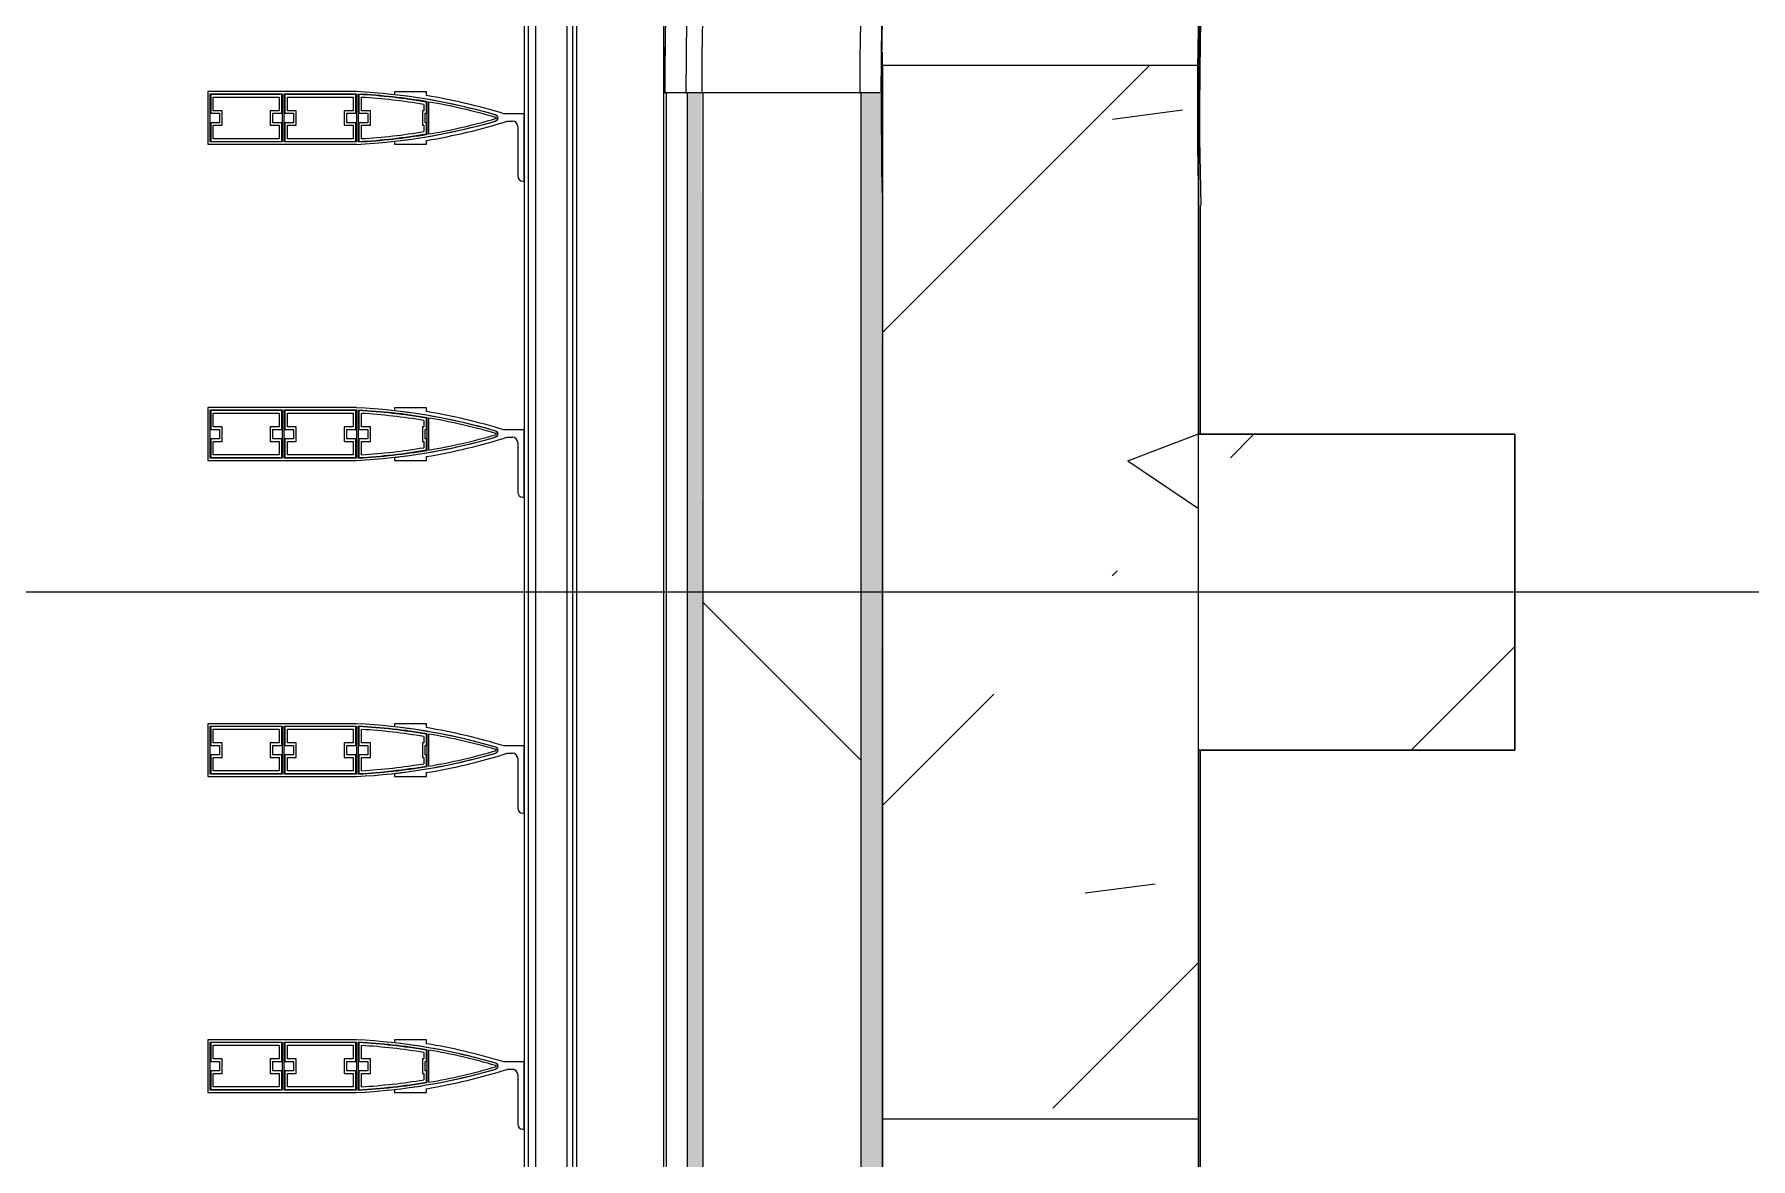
# Model space of a CAD drawing. Header units: millimetres. Extents: x 48966 to 155647, y -43515 to 26217.
# Drawn here: x 56227 to 57855, y 18979 to 20047 of the extents above; entities that cross this region are included whole.
import ezdxf

# ---------------------------------------------------------------- set-up
doc = ezdxf.new("R2010")
doc.units = ezdxf.units.MM
doc.linetypes.add('Осевые', pattern=[6350, 1270, -952.5, 3175, -952.5])
for name, color, linetype, lineweight in [('Обобщенные модели', 7, 'Continuous', 9), ('Обобщенные модели-1', 7, 'Continuous', 18), ('Общие ребра', 7, 'Continuous', 9), ('Оси-2', 7, 'Осевые', 9), ('Перекрытия', 7, 'Continuous', 9), ('Стены', 7, 'Continuous', 9), ('Стены-1', 7, 'Continuous', 18), ('Штриховка разреза-1', 7, 'Continuous', 9)]:
    doc.layers.add(name, color=color, linetype=linetype, lineweight=lineweight)
pattern_1 = [(50, (0, 0), (1457.472, -127.512), [152.4, -1676.4]), (355, (0, 0), (-281.942, 1528.454), [121.92, -1341.12]), (100.451, (121.5, -10.6), (1175.54, 1400.933), [129.52, -1424.72]), (46.184, (0, 406.4), (2168.63, -336.34), [228.6, -2514.6]), (96.636, (180.7, 378.4), (1899.22, 1979.42), [194.28, -2137.08]), (351.184, (0, 406.4), (1899.24, 1979.4), [182.88, -2011.68]), (21, (203.2, 304.8), (1212.915, -818.121), [152.4, -1676.4]), (326, (203.2, 304.8), (494.417, 1473.504), [121.92, -1341.12]), (71.451, (304.3, 236.6), (1707.337, 655.37), [129.52, -1424.72]), (37.5, (0, 0), (24.7094, 676.4402), [67.056, -1257.808, 67.056, -1294.384, -1346.2]), (37.5, (0, 0), (24.7094, 676.4402), [-2686.304, 67.056, -1279.144]), (7.5, (0, 0), (534.558, 801.444), [67.056, -709.168, 67.056, -1227.328, -513.08]), (7.5, (0, 0), (534.558, 801.444), [-2070.608, 67.056, -446.024]), (327.5, (-453.14, 0), (1084.7275, -45.831), [67.056, -440.944, 67.056, -1517.904, -2103.12]), (327.5, (-453.14, 0), (1084.7275, -45.831), [-2092.96, 67.056, -2036.064]), (317.5, (-656.3, 0), (1185.035, 203.414), [67.056, -593.344, 67.056, -985.52, -1493.52]), (317.5, (-656.3, 0), (1185.035, 203.414), [-1712.976, 67.056, -1426.464])]
pattern_2 = [(0, (0, 0), (812.8, 203.2), [67.056, -542.544, 67.056, -542.544, -3251.2]), (0, (0, 0), (812.8, 203.2), [-1219.2, 67.056, -1152.144, 67.056, -542.544, -1422.4]), (0, (0, 0), (812.8, 203.2), [-3048, 67.056, -339.344, 67.056, -948.944]), (120, (304.8, 101.6), (-582.37636, 602.30545), [67.056, -542.544, 67.056, -542.544, -3251.2]), (120, (304.8, 101.6), (-582.37636, 602.30545), [-1219.2, 67.056, -1152.144, 67.056, -542.544, -1422.4]), (120, (304.8, 101.6), (-582.37636, 602.30545), [-3048, 67.056, -339.344, 67.056, -948.944]), (240, (406.4, 508), (-230.42364, -805.50545), [67.056, -542.544, 67.056, -542.544, -3251.2]), (240, (406.4, 508), (-230.42364, -805.50545), [-1219.2, 67.056, -1152.144, 67.056, -542.544, -1422.4]), (240, (406.4, 508), (-230.42364, -805.50545), [-3048, 67.056, -339.344, 67.056, -948.944])]
pattern_3 = [(45, (0, 0), (-707.107, 707.107), []), (135, (0, 0), (-707.107, -707.107), [])]

# ---------------------------------------------------------------- blocks, each defined once
blk = doc.blocks.new('Обобщенные модели 2 - Обобщенные модели 2-1035725-План 5-го этажа на отм_ _12_600')
at = {"layer": 'Обобщенные модели'}
h = blk.add_hatch(dxfattribs=at)
h.set_pattern_fill('FP_1', color=256, style=0, pattern_type=2)
h.set_pattern_definition([(45, (0, 0), (168.3798, 617.3926), [793.75, -158.75, 6.706, -152.044])])
h.paths.add_polyline_path([(57031.6, 19017.1), (57331.6, 19017.1), (57331.6, 19367.1), (57631.6, 19367.1), (57631.6, 19667.1), (57331.6, 19667.1), (57331.6, 20017.1), (57031.6, 20017.1), (57031.6, 19331.2)], flags=0)
at = {"layer": 'Обобщенные модели-1'}
for p, q in [((57031.6, 20017.1), (57031.6, 19017.1)), ((57331.6, 20017.1), (57031.6, 20017.1)), ((57331.6, 19667.1), (57331.6, 20017.1)), ((57631.6, 19667.1), (57331.6, 19667.1)), ((57631.6, 19367.1), (57631.6, 19667.1)), ((57331.6, 19017.1), (57331.6, 19367.1)), ((57331.6, 19367.1), (57631.6, 19367.1)), ((57031.6, 19017.1), (57331.6, 19017.1))]:
    blk.add_line(p, q, dxfattribs=at)
blk = doc.blocks.new('Обвязочная балка 1 - Обвязочная балка 1-1451838-План 5-го этажа на отм_ _12_600')
at = {"layer": 'Обобщенные модели'}
for p, q in [((56702.6, 20067.1), (56702.5, -21690.9)), ((56732.4, -21690.9), (56732.5, 20067.1))]:
    blk.add_line(p, q, dxfattribs=at)
at = {"layer": 'Обобщенные модели-1'}
for p, q in [((56691.7, 20067.1), (56691.6, -21690.9)), ((56695.6, -21690.9), (56695.7, 20067.1)), ((56737.7, 20067.1), (56737.6, -21690.9)), ((56741.6, -21690.9), (56741.7, 20067.1))]:
    blk.add_line(p, q, dxfattribs=at)
blk = doc.blocks.new('Профиль ламели204 - Профиль ламели-1509405-План 5-го этажа на отм_ _12_600')
at = {"layer": 'Обобщенные модели-1'}
for p, q in [((64006.9, 24507.1), (64006.9, 24366.2)), ((64056.9, 24507.1), (64006.9, 24507.1)), ((64009.1, 24436.5), (64009.1, 24504.9)), ((64009.1, 24504.9), (64054.7, 24504.9)), ((64027.4, 24504.4), (64009.6, 24504.4)), ((64009.6, 24504.4), (64009.6, 24437)), ((64012.1, 24439.5), (64012.1, 24501.9)), ((64012.1, 24501.9), (64024.9, 24501.9)), ((64024.9, 24501.9), (64024.9, 24493.5)), ((64024.9, 24493.5), (64038.8, 24493.5)), ((64027.4, 24496), (64027.4, 24504.4)), ((64036.3, 24496), (64027.4, 24496)), ((64054.2, 24504.4), (64036.3, 24504.4)), ((64036.3, 24504.4), (64036.3, 24496)), ((64038.8, 24493.5), (64038.8, 24501.9)), ((64038.8, 24501.9), (64051.7, 24501.9)), ((64051.7, 24501.9), (64051.7, 24439.5)), ((64054.2, 24437), (64054.2, 24504.4)), ((64054.7, 24504.9), (64054.7, 24436.5)), ((64056.9, 24366.2), (64056.9, 24507.1)), ((64038.8, 24447.9), (64024.9, 24447.9)), ((64024.9, 24447.9), (64024.9, 24439.5)), ((64027.4, 24437), (64027.4, 24445.4)), ((64027.4, 24445.4), (64036.3, 24445.4)), ((64036.3, 24445.4), (64036.3, 24437)), ((64038.8, 24439.5), (64038.8, 24447.9)), ((64054.7, 24436.5), (64009.1, 24436.5)), ((64009.1, 24434.6), (64054.7, 24434.6)), ((64009.1, 24366.2), (64009.1, 24434.6)), ((64009.6, 24437), (64027.4, 24437)), ((64027.4, 24434.1), (64009.6, 24434.1)), ((64009.6, 24434.1), (64009.6, 24366.7)), ((64024.9, 24439.5), (64012.1, 24439.5)), ((64012.1, 24369.2), (64012.1, 24431.6)), ((64012.1, 24431.6), (64024.9, 24431.6)), ((64024.9, 24431.6), (64024.9, 24423.2)), ((64027.4, 24425.7), (64027.4, 24434.1)), ((64036.3, 24437), (64054.2, 24437)), ((64054.2, 24434.1), (64036.3, 24434.1)), ((64036.3, 24434.1), (64036.3, 24425.7)), ((64051.7, 24439.5), (64038.8, 24439.5)), ((64038.8, 24423.2), (64038.8, 24431.6)), ((64038.8, 24431.6), (64051.7, 24431.6)), ((64051.7, 24431.6), (64051.7, 24369.2)), ((64054.2, 24366.7), (64054.2, 24434.1)), ((64054.7, 24434.6), (64054.7, 24366.2)), ((64024.9, 24423.2), (64038.8, 24423.2)), ((64036.3, 24425.7), (64027.4, 24425.7)), ((64054.7, 24366.2), (64009.1, 24366.2)), ((64009.1, 24364.3), (64054.6, 24364.3)), ((64009.6, 24366.7), (64027.4, 24366.7)), ((64027.4, 24363.8), (64009.6, 24363.8)), ((64024.9, 24369.2), (64012.1, 24369.2)), ((64038.8, 24377.6), (64024.9, 24377.6)), ((64024.9, 24377.6), (64024.9, 24369.2)), ((64027.4, 24366.7), (64027.4, 24375.1)), ((64027.4, 24375.1), (64036.3, 24375.1)), ((64027.4, 24355.4), (64027.4, 24363.8)), ((64036.3, 24375.1), (64036.3, 24366.7)), ((64036.3, 24366.7), (64054.2, 24366.7)), ((64054.2, 24363.8), (64036.3, 24363.8)), ((64036.3, 24363.8), (64036.3, 24355.4)), ((64038.8, 24369.2), (64038.8, 24377.6)), ((64051.7, 24369.2), (64038.8, 24369.2)), ((64012.2, 24361.3), (64024.9, 24361.3)), ((64024.9, 24361.3), (64024.9, 24352.9)), ((64024.9, 24352.9), (64038.8, 24352.9)), ((64036.3, 24355.4), (64027.4, 24355.4)), ((64038.8, 24352.9), (64038.8, 24361.3)), ((64038.8, 24361.3), (64051.5, 24361.3)), ((64009.8, 24330.1), (64006.9, 24330.1)), ((64006.9, 24330.1), (64006.9, 24299.7)), ((64056.8, 24330.1), (64053.9, 24330.1)), ((64056.8, 24299.7), (64056.8, 24330.1)), ((64006.9, 24299.7), (64010.5, 24299.7)), ((64047.4, 24299.2), (64016.3, 24299.2)), ((64016.6, 24297.3), (64047.1, 24297.3)), ((64016.8, 24299.7), (64027.4, 24299.7)), ((64024.9, 24302.2), (64018.9, 24302.2)), ((64038.8, 24303.5), (64024.9, 24303.5)), ((64024.9, 24303.5), (64024.9, 24302.2)), ((64027.4, 24299.7), (64027.4, 24301)), ((64027.4, 24301), (64036.3, 24301)), ((64036.3, 24301), (64036.3, 24299.7)), ((64036.3, 24299.7), (64046.9, 24299.7)), ((64038.8, 24302.2), (64038.8, 24303.5)), ((64044.8, 24302.2), (64038.8, 24302.2)), ((64053.2, 24299.7), (64056.8, 24299.7)), ((64028.9, 24223), (64028.9, 24218.1)), ((64035.9, 24207.1), (64035.9, 24226.3)), ((63971.9, 24208.1), (63971.9, 24207.1)), ((63971.9, 24207.1), (64035.9, 24207.1)), ((64023.9, 24213.1), (63976.9, 24213.1))]:
    blk.add_line(p, q, dxfattribs=at)
for centre, radius, start, end in [((64580.6, 24394.6), 574.5, 182.8338, 196.2258), ((64580.7, 24394.3), 572.3, 183.0109, 189.5715), ((64580.4, 24395.9), 571.8, 183.2193, 189.6867), ((63483.1, 24394.6), 574.5, 343.7742, 357.1662), ((63483.3, 24395.9), 571.8, 350.3133, 356.7807), ((63483, 24394.3), 572.3, 350.4285, 356.9891), ((64580.5, 24395.6), 569.3, 183.4571, 189.4457), ((63483.2, 24395.6), 569.3, 350.5543, 356.5429), ((64580.6, 24394.6), 574.5, 186.4465, 196.2576), ((63483.1, 24394.6), 574.5, 343.7424, 353.5535), ((64577.1, 24394.6), 574.5, 189.5084, 197.3712), ((64549, 24386.8), 539.8, 189.5428, 196.4344), ((63514.7, 24386.8), 539.8, 343.5656, 350.4572), ((63486.6, 24394.6), 574.5, 342.9661, 350.4916), ((64031.9, 24235.1), 3, 200, 340), ((64031.9, 24234.5), 2.84, 196.2576, 343.7424), ((64031.9, 24234.2), 0.645, 196.4344, 343.5656), ((64023.9, 24218.1), 5, 270, 0), ((63976.9, 24208.1), 5, 90, 180)]:
    blk.add_arc(centre, radius, start, end, dxfattribs=at)
blk = doc.blocks.new('Профиль ламели205 - Профиль ламели-1509669-План 5-го этажа на отм_ _12_600')
at = {"layer": 'Обобщенные модели-1'}
for p, q in [((64006.9, 24507.1), (64006.9, 24366.2)), ((64056.9, 24507.1), (64006.9, 24507.1)), ((64009.1, 24436.5), (64009.1, 24504.9)), ((64009.1, 24504.9), (64054.7, 24504.9)), ((64027.4, 24504.4), (64009.6, 24504.4)), ((64009.6, 24504.4), (64009.6, 24437)), ((64012.1, 24439.5), (64012.1, 24501.9)), ((64012.1, 24501.9), (64024.9, 24501.9)), ((64024.9, 24501.9), (64024.9, 24493.5)), ((64024.9, 24493.5), (64038.8, 24493.5)), ((64027.4, 24496), (64027.4, 24504.4)), ((64036.3, 24496), (64027.4, 24496)), ((64054.2, 24504.4), (64036.3, 24504.4)), ((64036.3, 24504.4), (64036.3, 24496)), ((64038.8, 24493.5), (64038.8, 24501.9)), ((64038.8, 24501.9), (64051.7, 24501.9)), ((64051.7, 24501.9), (64051.7, 24439.5)), ((64054.2, 24437), (64054.2, 24504.4)), ((64054.7, 24504.9), (64054.7, 24436.5)), ((64056.9, 24366.2), (64056.9, 24507.1)), ((64038.8, 24447.9), (64024.9, 24447.9)), ((64024.9, 24447.9), (64024.9, 24439.5)), ((64027.4, 24437), (64027.4, 24445.4)), ((64027.4, 24445.4), (64036.3, 24445.4)), ((64036.3, 24445.4), (64036.3, 24437)), ((64038.8, 24439.5), (64038.8, 24447.9)), ((64054.7, 24436.5), (64009.1, 24436.5)), ((64009.1, 24434.6), (64054.7, 24434.6)), ((64009.1, 24366.2), (64009.1, 24434.6)), ((64009.6, 24437), (64027.4, 24437)), ((64027.4, 24434.1), (64009.6, 24434.1)), ((64009.6, 24434.1), (64009.6, 24366.7)), ((64024.9, 24439.5), (64012.1, 24439.5)), ((64012.1, 24369.2), (64012.1, 24431.6)), ((64012.1, 24431.6), (64024.9, 24431.6)), ((64024.9, 24431.6), (64024.9, 24423.2)), ((64027.4, 24425.7), (64027.4, 24434.1)), ((64036.3, 24437), (64054.2, 24437)), ((64054.2, 24434.1), (64036.3, 24434.1)), ((64036.3, 24434.1), (64036.3, 24425.7)), ((64051.7, 24439.5), (64038.8, 24439.5)), ((64038.8, 24423.2), (64038.8, 24431.6)), ((64038.8, 24431.6), (64051.7, 24431.6)), ((64051.7, 24431.6), (64051.7, 24369.2)), ((64054.2, 24366.7), (64054.2, 24434.1)), ((64054.7, 24434.6), (64054.7, 24366.2)), ((64024.9, 24423.2), (64038.8, 24423.2)), ((64036.3, 24425.7), (64027.4, 24425.7)), ((64054.7, 24366.2), (64009.1, 24366.2)), ((64009.1, 24364.3), (64054.6, 24364.3)), ((64009.6, 24366.7), (64027.4, 24366.7)), ((64027.4, 24363.8), (64009.6, 24363.8)), ((64024.9, 24369.2), (64012.1, 24369.2)), ((64038.8, 24377.6), (64024.9, 24377.6)), ((64024.9, 24377.6), (64024.9, 24369.2)), ((64027.4, 24366.7), (64027.4, 24375.1)), ((64027.4, 24375.1), (64036.3, 24375.1)), ((64027.4, 24355.4), (64027.4, 24363.8)), ((64036.3, 24375.1), (64036.3, 24366.7)), ((64036.3, 24366.7), (64054.2, 24366.7)), ((64054.2, 24363.8), (64036.3, 24363.8)), ((64036.3, 24363.8), (64036.3, 24355.4)), ((64038.8, 24369.2), (64038.8, 24377.6)), ((64051.7, 24369.2), (64038.8, 24369.2)), ((64012.2, 24361.3), (64024.9, 24361.3)), ((64024.9, 24361.3), (64024.9, 24352.9)), ((64024.9, 24352.9), (64038.8, 24352.9)), ((64036.3, 24355.4), (64027.4, 24355.4)), ((64038.8, 24352.9), (64038.8, 24361.3)), ((64038.8, 24361.3), (64051.5, 24361.3)), ((64009.8, 24330.1), (64006.9, 24330.1)), ((64006.9, 24330.1), (64006.9, 24299.7)), ((64056.8, 24330.1), (64053.9, 24330.1)), ((64056.8, 24299.7), (64056.8, 24330.1)), ((64006.9, 24299.7), (64010.5, 24299.7)), ((64047.4, 24299.2), (64016.3, 24299.2)), ((64016.6, 24297.3), (64047.1, 24297.3)), ((64016.8, 24299.7), (64027.4, 24299.7)), ((64024.9, 24302.2), (64018.9, 24302.2)), ((64038.8, 24303.5), (64024.9, 24303.5)), ((64024.9, 24303.5), (64024.9, 24302.2)), ((64027.4, 24299.7), (64027.4, 24301)), ((64027.4, 24301), (64036.3, 24301)), ((64036.3, 24301), (64036.3, 24299.7)), ((64036.3, 24299.7), (64046.9, 24299.7)), ((64038.8, 24302.2), (64038.8, 24303.5)), ((64044.8, 24302.2), (64038.8, 24302.2)), ((64053.2, 24299.7), (64056.8, 24299.7)), ((64028.9, 24223), (64028.9, 24218.1)), ((64035.9, 24207.1), (64035.9, 24226.3)), ((63971.9, 24208.1), (63971.9, 24207.1)), ((63971.9, 24207.1), (64035.9, 24207.1)), ((64023.9, 24213.1), (63976.9, 24213.1))]:
    blk.add_line(p, q, dxfattribs=at)
for centre, radius, start, end in [((64580.6, 24394.6), 574.5, 182.8338, 196.2258), ((64580.7, 24394.3), 572.3, 183.0109, 189.5715), ((64580.4, 24395.9), 571.8, 183.2193, 189.6867), ((63483.1, 24394.6), 574.5, 343.7742, 357.1662), ((63483.3, 24395.9), 571.8, 350.3133, 356.7807), ((63483, 24394.3), 572.3, 350.4285, 356.9891), ((64580.5, 24395.6), 569.3, 183.4571, 189.4457), ((63483.2, 24395.6), 569.3, 350.5543, 356.5429), ((64580.6, 24394.6), 574.5, 186.4465, 196.2576), ((63483.1, 24394.6), 574.5, 343.7424, 353.5535), ((64577.1, 24394.6), 574.5, 189.5084, 197.3712), ((64549, 24386.8), 539.8, 189.5428, 196.4344), ((63514.7, 24386.8), 539.8, 343.5656, 350.4572), ((63486.6, 24394.6), 574.5, 342.9661, 350.4916), ((64031.9, 24235.1), 3, 200, 340), ((64031.9, 24234.5), 2.84, 196.2576, 343.7424), ((64031.9, 24234.2), 0.645, 196.4344, 343.5656), ((64023.9, 24218.1), 5, 270, 0), ((63976.9, 24208.1), 5, 90, 180)]:
    blk.add_arc(centre, radius, start, end, dxfattribs=at)
blk = doc.blocks.new('Профиль ламели206 - Профиль ламели-1509933-План 5-го этажа на отм_ _12_600')
at = {"layer": 'Обобщенные модели-1'}
for p, q in [((64006.9, 24507.1), (64006.9, 24366.2)), ((64056.9, 24507.1), (64006.9, 24507.1)), ((64009.1, 24436.5), (64009.1, 24504.9)), ((64009.1, 24504.9), (64054.7, 24504.9)), ((64027.4, 24504.4), (64009.6, 24504.4)), ((64009.6, 24504.4), (64009.6, 24437)), ((64012.1, 24439.5), (64012.1, 24501.9)), ((64012.1, 24501.9), (64024.9, 24501.9)), ((64024.9, 24501.9), (64024.9, 24493.5)), ((64024.9, 24493.5), (64038.8, 24493.5)), ((64027.4, 24496), (64027.4, 24504.4)), ((64036.3, 24496), (64027.4, 24496)), ((64054.2, 24504.4), (64036.3, 24504.4)), ((64036.3, 24504.4), (64036.3, 24496)), ((64038.8, 24493.5), (64038.8, 24501.9)), ((64038.8, 24501.9), (64051.7, 24501.9)), ((64051.7, 24501.9), (64051.7, 24439.5)), ((64054.2, 24437), (64054.2, 24504.4)), ((64054.7, 24504.9), (64054.7, 24436.5)), ((64056.9, 24366.2), (64056.9, 24507.1)), ((64038.8, 24447.9), (64024.9, 24447.9)), ((64024.9, 24447.9), (64024.9, 24439.5)), ((64027.4, 24437), (64027.4, 24445.4)), ((64027.4, 24445.4), (64036.3, 24445.4)), ((64036.3, 24445.4), (64036.3, 24437)), ((64038.8, 24439.5), (64038.8, 24447.9)), ((64054.7, 24436.5), (64009.1, 24436.5)), ((64009.1, 24434.6), (64054.7, 24434.6)), ((64009.1, 24366.2), (64009.1, 24434.6)), ((64009.6, 24437), (64027.4, 24437)), ((64027.4, 24434.1), (64009.6, 24434.1)), ((64009.6, 24434.1), (64009.6, 24366.7)), ((64024.9, 24439.5), (64012.1, 24439.5)), ((64012.1, 24369.2), (64012.1, 24431.6)), ((64012.1, 24431.6), (64024.9, 24431.6)), ((64024.9, 24431.6), (64024.9, 24423.2)), ((64027.4, 24425.7), (64027.4, 24434.1)), ((64036.3, 24437), (64054.2, 24437)), ((64054.2, 24434.1), (64036.3, 24434.1)), ((64036.3, 24434.1), (64036.3, 24425.7)), ((64051.7, 24439.5), (64038.8, 24439.5)), ((64038.8, 24423.2), (64038.8, 24431.6)), ((64038.8, 24431.6), (64051.7, 24431.6)), ((64051.7, 24431.6), (64051.7, 24369.2)), ((64054.2, 24366.7), (64054.2, 24434.1)), ((64054.7, 24434.6), (64054.7, 24366.2)), ((64024.9, 24423.2), (64038.8, 24423.2)), ((64036.3, 24425.7), (64027.4, 24425.7)), ((64054.7, 24366.2), (64009.1, 24366.2)), ((64009.1, 24364.3), (64054.6, 24364.3)), ((64009.6, 24366.7), (64027.4, 24366.7)), ((64027.4, 24363.8), (64009.6, 24363.8)), ((64024.9, 24369.2), (64012.1, 24369.2)), ((64038.8, 24377.6), (64024.9, 24377.6)), ((64024.9, 24377.6), (64024.9, 24369.2)), ((64027.4, 24366.7), (64027.4, 24375.1)), ((64027.4, 24375.1), (64036.3, 24375.1)), ((64027.4, 24355.4), (64027.4, 24363.8)), ((64036.3, 24375.1), (64036.3, 24366.7)), ((64036.3, 24366.7), (64054.2, 24366.7)), ((64054.2, 24363.8), (64036.3, 24363.8)), ((64036.3, 24363.8), (64036.3, 24355.4)), ((64038.8, 24369.2), (64038.8, 24377.6)), ((64051.7, 24369.2), (64038.8, 24369.2)), ((64012.2, 24361.3), (64024.9, 24361.3)), ((64024.9, 24361.3), (64024.9, 24352.9)), ((64024.9, 24352.9), (64038.8, 24352.9)), ((64036.3, 24355.4), (64027.4, 24355.4)), ((64038.8, 24352.9), (64038.8, 24361.3)), ((64038.8, 24361.3), (64051.5, 24361.3)), ((64009.8, 24330.1), (64006.9, 24330.1)), ((64006.9, 24330.1), (64006.9, 24299.7)), ((64056.8, 24330.1), (64053.9, 24330.1)), ((64056.8, 24299.7), (64056.8, 24330.1)), ((64006.9, 24299.7), (64010.5, 24299.7)), ((64047.4, 24299.2), (64016.3, 24299.2)), ((64016.6, 24297.3), (64047.1, 24297.3)), ((64016.8, 24299.7), (64027.4, 24299.7)), ((64024.9, 24302.2), (64018.9, 24302.2)), ((64038.8, 24303.5), (64024.9, 24303.5)), ((64024.9, 24303.5), (64024.9, 24302.2)), ((64027.4, 24299.7), (64027.4, 24301)), ((64027.4, 24301), (64036.3, 24301)), ((64036.3, 24301), (64036.3, 24299.7)), ((64036.3, 24299.7), (64046.9, 24299.7)), ((64038.8, 24302.2), (64038.8, 24303.5)), ((64044.8, 24302.2), (64038.8, 24302.2)), ((64053.2, 24299.7), (64056.8, 24299.7)), ((64028.9, 24223), (64028.9, 24218.1)), ((64035.9, 24207.1), (64035.9, 24226.3)), ((63971.9, 24208.1), (63971.9, 24207.1)), ((63971.9, 24207.1), (64035.9, 24207.1)), ((64023.9, 24213.1), (63976.9, 24213.1))]:
    blk.add_line(p, q, dxfattribs=at)
for centre, radius, start, end in [((64580.6, 24394.6), 574.5, 182.8338, 196.2258), ((64580.7, 24394.3), 572.3, 183.0109, 189.5715), ((64580.4, 24395.9), 571.8, 183.2193, 189.6867), ((63483.1, 24394.6), 574.5, 343.7742, 357.1662), ((63483.3, 24395.9), 571.8, 350.3133, 356.7807), ((63483, 24394.3), 572.3, 350.4285, 356.9891), ((64580.5, 24395.6), 569.3, 183.4571, 189.4457), ((63483.2, 24395.6), 569.3, 350.5543, 356.5429), ((64580.6, 24394.6), 574.5, 186.4465, 196.2576), ((63483.1, 24394.6), 574.5, 343.7424, 353.5535), ((64577.1, 24394.6), 574.5, 189.5084, 197.3712), ((64549, 24386.8), 539.8, 189.5428, 196.4344), ((63514.7, 24386.8), 539.8, 343.5656, 350.4572), ((63486.6, 24394.6), 574.5, 342.9661, 350.4916), ((64031.9, 24235.1), 3, 200, 340), ((64031.9, 24234.5), 2.84, 196.2576, 343.7424), ((64031.9, 24234.2), 0.645, 196.4344, 343.5656), ((64023.9, 24218.1), 5, 270, 0), ((63976.9, 24208.1), 5, 90, 180)]:
    blk.add_arc(centre, radius, start, end, dxfattribs=at)
blk = doc.blocks.new('Профиль ламели207 - Профиль ламели-1510197-План 5-го этажа на отм_ _12_600')
at = {"layer": 'Обобщенные модели-1'}
for p, q in [((64006.9, 24507.1), (64006.9, 24366.2)), ((64056.9, 24507.1), (64006.9, 24507.1)), ((64009.1, 24436.5), (64009.1, 24504.9)), ((64009.1, 24504.9), (64054.7, 24504.9)), ((64027.4, 24504.4), (64009.6, 24504.4)), ((64009.6, 24504.4), (64009.6, 24437)), ((64012.1, 24439.5), (64012.1, 24501.9)), ((64012.1, 24501.9), (64024.9, 24501.9)), ((64024.9, 24501.9), (64024.9, 24493.5)), ((64024.9, 24493.5), (64038.8, 24493.5)), ((64027.4, 24496), (64027.4, 24504.4)), ((64036.3, 24496), (64027.4, 24496)), ((64054.2, 24504.4), (64036.3, 24504.4)), ((64036.3, 24504.4), (64036.3, 24496)), ((64038.8, 24493.5), (64038.8, 24501.9)), ((64038.8, 24501.9), (64051.7, 24501.9)), ((64051.7, 24501.9), (64051.7, 24439.5)), ((64054.2, 24437), (64054.2, 24504.4)), ((64054.7, 24504.9), (64054.7, 24436.5)), ((64056.9, 24366.2), (64056.9, 24507.1)), ((64038.8, 24447.9), (64024.9, 24447.9)), ((64024.9, 24447.9), (64024.9, 24439.5)), ((64027.4, 24437), (64027.4, 24445.4)), ((64027.4, 24445.4), (64036.3, 24445.4)), ((64036.3, 24445.4), (64036.3, 24437)), ((64038.8, 24439.5), (64038.8, 24447.9)), ((64054.7, 24436.5), (64009.1, 24436.5)), ((64009.1, 24434.6), (64054.7, 24434.6)), ((64009.1, 24366.2), (64009.1, 24434.6)), ((64009.6, 24437), (64027.4, 24437)), ((64027.4, 24434.1), (64009.6, 24434.1)), ((64009.6, 24434.1), (64009.6, 24366.7)), ((64024.9, 24439.5), (64012.1, 24439.5)), ((64012.1, 24369.2), (64012.1, 24431.6)), ((64012.1, 24431.6), (64024.9, 24431.6)), ((64024.9, 24431.6), (64024.9, 24423.2)), ((64027.4, 24425.7), (64027.4, 24434.1)), ((64036.3, 24437), (64054.2, 24437)), ((64054.2, 24434.1), (64036.3, 24434.1)), ((64036.3, 24434.1), (64036.3, 24425.7)), ((64051.7, 24439.5), (64038.8, 24439.5)), ((64038.8, 24423.2), (64038.8, 24431.6)), ((64038.8, 24431.6), (64051.7, 24431.6)), ((64051.7, 24431.6), (64051.7, 24369.2)), ((64054.2, 24366.7), (64054.2, 24434.1)), ((64054.7, 24434.6), (64054.7, 24366.2)), ((64024.9, 24423.2), (64038.8, 24423.2)), ((64036.3, 24425.7), (64027.4, 24425.7)), ((64054.7, 24366.2), (64009.1, 24366.2)), ((64009.1, 24364.3), (64054.6, 24364.3)), ((64009.6, 24366.7), (64027.4, 24366.7)), ((64027.4, 24363.8), (64009.6, 24363.8)), ((64024.9, 24369.2), (64012.1, 24369.2)), ((64038.8, 24377.6), (64024.9, 24377.6)), ((64024.9, 24377.6), (64024.9, 24369.2)), ((64027.4, 24366.7), (64027.4, 24375.1)), ((64027.4, 24375.1), (64036.3, 24375.1)), ((64027.4, 24355.4), (64027.4, 24363.8)), ((64036.3, 24375.1), (64036.3, 24366.7)), ((64036.3, 24366.7), (64054.2, 24366.7)), ((64054.2, 24363.8), (64036.3, 24363.8)), ((64036.3, 24363.8), (64036.3, 24355.4)), ((64038.8, 24369.2), (64038.8, 24377.6)), ((64051.7, 24369.2), (64038.8, 24369.2)), ((64012.2, 24361.3), (64024.9, 24361.3)), ((64024.9, 24361.3), (64024.9, 24352.9)), ((64024.9, 24352.9), (64038.8, 24352.9)), ((64036.3, 24355.4), (64027.4, 24355.4)), ((64038.8, 24352.9), (64038.8, 24361.3)), ((64038.8, 24361.3), (64051.5, 24361.3)), ((64009.8, 24330.1), (64006.9, 24330.1)), ((64006.9, 24330.1), (64006.9, 24299.7)), ((64056.8, 24330.1), (64053.9, 24330.1)), ((64056.8, 24299.7), (64056.8, 24330.1)), ((64006.9, 24299.7), (64010.5, 24299.7)), ((64047.4, 24299.2), (64016.3, 24299.2)), ((64016.6, 24297.3), (64047.1, 24297.3)), ((64016.8, 24299.7), (64027.4, 24299.7)), ((64024.9, 24302.2), (64018.9, 24302.2)), ((64038.8, 24303.5), (64024.9, 24303.5)), ((64024.9, 24303.5), (64024.9, 24302.2)), ((64027.4, 24299.7), (64027.4, 24301)), ((64027.4, 24301), (64036.3, 24301)), ((64036.3, 24301), (64036.3, 24299.7)), ((64036.3, 24299.7), (64046.9, 24299.7)), ((64038.8, 24302.2), (64038.8, 24303.5)), ((64044.8, 24302.2), (64038.8, 24302.2)), ((64053.2, 24299.7), (64056.8, 24299.7)), ((64028.9, 24223), (64028.9, 24218.1)), ((64035.9, 24207.1), (64035.9, 24226.3)), ((63971.9, 24208.1), (63971.9, 24207.1)), ((63971.9, 24207.1), (64035.9, 24207.1)), ((64023.9, 24213.1), (63976.9, 24213.1))]:
    blk.add_line(p, q, dxfattribs=at)
for centre, radius, start, end in [((64580.6, 24394.6), 574.5, 182.8338, 196.2258), ((64580.7, 24394.3), 572.3, 183.0109, 189.5715), ((64580.4, 24395.9), 571.8, 183.2193, 189.6867), ((63483.1, 24394.6), 574.5, 343.7742, 357.1662), ((63483.3, 24395.9), 571.8, 350.3133, 356.7807), ((63483, 24394.3), 572.3, 350.4285, 356.9891), ((64580.5, 24395.6), 569.3, 183.4571, 189.4457), ((63483.2, 24395.6), 569.3, 350.5543, 356.5429), ((64580.6, 24394.6), 574.5, 186.4465, 196.2576), ((63483.1, 24394.6), 574.5, 343.7424, 353.5535), ((64577.1, 24394.6), 574.5, 189.5084, 197.3712), ((64549, 24386.8), 539.8, 189.5428, 196.4344), ((63514.7, 24386.8), 539.8, 343.5656, 350.4572), ((63486.6, 24394.6), 574.5, 342.9661, 350.4916), ((64031.9, 24235.1), 3, 200, 340), ((64031.9, 24234.5), 2.84, 196.2576, 343.7424), ((64031.9, 24234.2), 0.645, 196.4344, 343.5656), ((64023.9, 24218.1), 5, 270, 0), ((63976.9, 24208.1), 5, 90, 180)]:
    blk.add_arc(centre, radius, start, end, dxfattribs=at)

msp = doc.modelspace()

# ---------------------------------------------------------------- hatches: boundary and pattern name
at = {"layer": 'Штриховка разреза-1'}
h = msp.add_hatch(dxfattribs=at)
h.set_pattern_fill('FP_8', color=256, style=0, pattern_type=2)
h.set_pattern_definition(pattern_2)
h.paths.add_polyline_path([(56860.2, 19991), (56866.3, 20213), (56884.6, 20434.3), (56914.9, 20654.3), (56957.3, 20872.3), (57011.6, 21087.6), (57077.7, 21299.6), (57160.1, 21518.9), (57244.1, 21711.2), (57344, 21909.5), (57454.6, 22102.1), (57443, 22111.8), (57331.8, 21918.4), (57231.3, 21719.2), (57141.9, 21514.8), (57063.9, 21305.8), (56997.5, 21092.8), (56942.9, 20876.4), (56900.3, 20657.4), (56868.8, 20425.1), (56851.3, 20214.1), (56846.6, 19991)], flags=0)
h.paths.add_polyline_path([(58225.7, 23021.6), (58390.4, 23159.6), (58557.8, 23285.6), (58733.8, 23404.2), (58915.7, 23513.4), (59103.1, 23613), (59305.5, 23706.5), (59492.4, 23781.8), (59489.2, 23796.7), (59268.7, 23706.5), (59084.2, 23619.9), (58908.6, 23526.7), (58725.4, 23416.7), (58548.3, 23297.3), (58366.8, 23159.6), (58214, 23031.3)], flags=0)
h.paths.add_polyline_path([(60666.5, 24029.8), (60786.2, 24035.1), (60906, 24036.9), (60906, 24051.9), (60750.1, 24048.5), (60663.3, 24044.6)], flags=0)
h = msp.add_hatch(dxfattribs=at)
h.set_pattern_fill('FP_9', color=256, style=0, pattern_type=2)
h.set_pattern_definition(pattern_3)
h.paths.add_polyline_path([(57001.9, 19991), (57010.2, 19991), (57016, 20202.5), (57034.8, 20425.1), (57061.8, 20623.1), (57101.8, 20830.8), (57153, 21036.1), (57217.9, 21245.4), (57288.4, 21436.9), (57372.3, 21631.1), (57466.5, 21820.6), (57570.9, 22004.6), (57454.6, 22102.1), (57344, 21909.5), (57244.1, 21711.2), (57155.2, 21507.7), (57077.7, 21299.6), (57001.9, 21049), (56957.3, 20872.3), (56914.9, 20654.3), (56883.8, 20425.1), (56866.3, 20213), (56861.6, 19991)], flags=0)
h.paths.add_polyline_path([(58341.9, 22924.1), (58494.2, 23050.5), (58667.8, 23179.2), (58817, 23279.4), (58986.7, 23381.3), (59161.4, 23474.4), (59340.5, 23558.5), (59523.7, 23633.4), (59492.4, 23781.8), (59295.5, 23702.5), (59084.2, 23602.9), (58915.7, 23513.4), (58733.8, 23404.2), (58557.8, 23285.6), (58388.3, 23158), (58225.7, 23021.6), (58297.9, 22961)], flags=0)
h.paths.add_polyline_path([(60697.8, 23881.3), (60801.9, 23885.5), (60906, 23886.9), (60906, 24036.9), (60750.1, 24033.5), (60666.5, 24029.8), (60677, 23980)], flags=0)
h = msp.add_hatch(dxfattribs=at)
h.set_pattern_fill('FP_8', color=256, style=0, pattern_type=2)
h.set_pattern_definition(pattern_2)
h.paths.add_polyline_path([(57010.2, 19991), (57030.2, 19991), (57035.9, 20201.1), (57055, 20425.1), (57081.4, 20618.9), (57121.1, 20825.3), (57171.8, 21029.2), (57239.2, 21245.4), (57306.2, 21427.4), (57389.3, 21620.4), (57482.8, 21808.7), (57586.4, 21991.6), (57570.9, 22004.6), (57452.5, 21792.3), (57372.3, 21631.1), (57288.4, 21436.9), (57215.3, 21238.3), (57153, 21036.1), (57101.8, 20830.8), (57061.8, 20623.1), (57033.2, 20413.4), (57016, 20202.5)], flags=0)
h.paths.add_polyline_path([(58357.4, 22911.1), (58508.3, 23036.2), (58674.4, 23159.6), (58828.1, 23262.8), (58996.2, 23363.6), (59169.1, 23455.9), (59346.5, 23539.3), (59527.9, 23613.6), (59523.7, 23633.4), (59340.5, 23558.5), (59161.4, 23474.4), (58986.7, 23381.3), (58817, 23279.4), (58640, 23159.6), (58494.2, 23050.5), (58341.9, 22924.1)], flags=0)
h.paths.add_polyline_path([(60702, 23861.5), (60865.2, 23866.8), (60906, 23867.2), (60906, 23886.9), (60750.1, 23883.4), (60697.8, 23881.3)], flags=0)
h = msp.add_hatch(dxfattribs=at)
h.set_pattern_fill('FP_7', color=256, style=0, pattern_type=2)
h.set_pattern_definition(pattern_1)
h.paths.add_polyline_path([(57031.6, 19880.6), (57331.6, 19884.3), (57332.1, 20082.4), (57343.5, 20280.3), (57365.8, 20477.2), (57398.9, 20672.6), (57442.7, 20865.9), (57497.2, 21056.4), (57211.1, 21146.7), (57152.3, 20940.9), (57104.9, 20732.1), (57069, 20521.1), (57044.8, 20308.4), (57032.3, 20094.6)], flags=0)
h = msp.add_hatch(dxfattribs=at)
h.set_pattern_fill('FP_8', color=256, style=0, pattern_type=2)
h.set_pattern_definition(pattern_2)
h.paths.add_polyline_path([(56861.6, -20890.5), (56861.6, -18490.5), (56846.6, -18490.5), (56846.6, -20890.5)], flags=0)
h.paths.add_polyline_path([(56846.6, -17290.5), (56861.6, -17290.5), (56861.6, -14890.5), (56846.6, -14890.5), (56846.6, -17038.1)], flags=0)
h.paths.add_polyline_path([(56861.6, -13690.5), (56861.6, -12490.5), (56846.6, -12490.5), (56846.6, -13690.5)], flags=0)
h.paths.add_polyline_path([(56846.6, -11290.5), (56861.6, -11290.5), (56861.6, -8890.5), (56846.6, -8890.5), (56846.6, -11022.1)], flags=0)
h.paths.add_polyline_path([(56861.6, -7690.5), (56861.6, -6490.5), (56846.6, -6490.5), (56846.6, -7690.5)], flags=0)
h.paths.add_polyline_path([(56861.6, -5290.5), (56861.6, -2890.5), (56846.6, -2890.5), (56846.6, -5290.5)], flags=0)
h.paths.add_polyline_path([(56861.6, -1690.5), (56861.6, -490.5), (56846.6, -490.5), (56846.6, -1690.5)], flags=0)
h.paths.add_polyline_path([(56846.6, 709.5), (56861.6, 709.5), (56861.6, 3109.5), (56846.6, 3109.5), (56846.6, 736.4)], flags=0)
h.paths.add_polyline_path([(56846.6, 4309.5), (56861.6, 4309.5), (56861.6, 6709.5), (56846.6, 6709.5), (56846.6, 4564.7)], flags=0)
h.paths.add_polyline_path([(56861.6, 7909.5), (56861.6, 9109.5), (56846.6, 9109.5), (56846.6, 7909.5), (56857.9, 7909.5)], flags=0)
h.paths.add_polyline_path([(56846.6, 10309.5), (56861.6, 10309.5), (56861.6, 13949.5), (56846.6, 13949.5), (56846.6, 10580.7)], flags=0)
h.paths.add_polyline_path([(56861.6, 15149.5), (56861.6, 17509.5), (56846.6, 17509.5), (56846.6, 15149.5)], flags=0)
h.paths.add_polyline_path([(56846.6, 18709.5), (56861.6, 18709.5), (56860.2, 19991), (56846.6, 19991), (56846.6, 18784.3)], flags=0)
h = msp.add_hatch(dxfattribs=at)
h.set_pattern_fill('FP_9', color=256, style=0, pattern_type=2)
h.set_pattern_definition(pattern_3)
h.paths.add_polyline_path([(56896.6, -20890.5), (57011.6, -20890.5), (57011.6, -18490.5), (56861.6, -18490.5), (56861.6, -20890.5)], flags=0)
h.paths.add_polyline_path([(56896.6, -17290.5), (57011.6, -17290.5), (57011.6, -14890.5), (56861.6, -14890.5), (56861.6, -17290.5)], flags=0)
h.paths.add_polyline_path([(56896.6, -13690.5), (57011.6, -13690.5), (57011.6, -12490.5), (56861.6, -12490.5), (56861.6, -13690.5)], flags=0)
h.paths.add_polyline_path([(56896.6, -11290.5), (57011.6, -11290.5), (57011.6, -8890.5), (56861.6, -8890.5), (56861.6, -11290.5)], flags=0)
h.paths.add_polyline_path([(56896.6, -7690.5), (57011.6, -7690.5), (57011.6, -6490.5), (56861.6, -6490.5), (56861.6, -7690.5)], flags=0)
h.paths.add_polyline_path([(56896.6, -5290.5), (57011.6, -5290.5), (57011.6, -2890.5), (56861.6, -2890.5), (56861.6, -5290.5)], flags=0)
h.paths.add_polyline_path([(56861.6, -1690.5), (57011.6, -1690.5), (57011.6, -490.5), (56861.6, -490.5), (56861.6, -1451.2)], flags=0)
h.paths.add_polyline_path([(56896.6, 709.5), (57011.6, 709.5), (57011.6, 3109.5), (56861.6, 3109.5), (56861.6, 709.5)], flags=0)
h.paths.add_polyline_path([(56896.6, 4309.5), (57011.6, 4309.5), (57011.6, 9109.5), (56861.6, 9109.5), (56861.6, 7909.5), (56896.6, 7909.5), (56898.6, 7824.5), (56912.6, 7824.5), (56912.6, 7322.5), (56898.6, 7322.5), (56898.6, 7296.5), (56912.6, 7296.5), (56912.6, 6794.5), (56898.6, 6794.5), (56896.6, 6709.5), (56861.6, 6709.5), (56861.6, 4309.5)], flags=0)
h.paths.add_polyline_path([(56896.6, 10309.5), (57011.6, 10309.5), (57011.6, 13949.5), (56861.6, 13949.5), (56861.6, 10309.5)], flags=0)
h.paths.add_polyline_path([(56861.6, 15149.5), (57011.6, 15149.5), (57011.6, 17509.5), (56861.6, 17509.5), (56861.6, 15229.4)], flags=0)
h.paths.add_polyline_path([(56896.6, 18709.5), (57011.6, 18709.5), (57010.2, 19991), (56861.6, 19991), (56861.6, 18709.5)], flags=0)
h = msp.add_hatch(dxfattribs=at)
h.set_pattern_fill('FP_8', color=256, style=0, pattern_type=2)
h.set_pattern_definition(pattern_2)
h.paths.add_polyline_path([(57031.6, -20890.5), (57031.6, -18490.5), (57011.6, -18490.5), (57011.6, -20890.5)], flags=0)
h.paths.add_polyline_path([(57031.6, -17290.5), (57031.6, -14890.5), (57011.6, -14890.5), (57011.6, -17290.5)], flags=0)
h.paths.add_polyline_path([(57031.6, -13690.5), (57031.6, -12490.5), (57011.6, -12490.5), (57011.6, -13690.5)], flags=0)
h.paths.add_polyline_path([(57031.6, -11290.5), (57031.6, -8890.5), (57011.6, -8890.5), (57011.6, -11290.5)], flags=0)
h.paths.add_polyline_path([(57011.6, -7690.5), (57031.6, -7690.5), (57031.6, -6490.5), (57011.6, -6490.5), (57011.6, -7467.2)], flags=0)
h.paths.add_polyline_path([(57031.6, -5290.5), (57031.6, -2890.5), (57011.6, -2890.5), (57011.6, -5290.5)], flags=0)
h.paths.add_polyline_path([(57011.6, -1690.5), (57031.6, -1690.5), (57031.6, -490.5), (57011.6, -490.5), (57011.6, -1451.2)], flags=0)
h.paths.add_polyline_path([(57011.6, 709.5), (57031.6, 709.5), (57031.6, 3109.5), (57011.6, 3109.5), (57011.6, 736.4)], flags=0)
h.paths.add_polyline_path([(57031.6, 4309.5), (57031.6, 9109.5), (57011.6, 9109.5), (57011.6, 4309.5)], flags=0)
h.paths.add_polyline_path([(57011.6, 10309.5), (57031.6, 10309.5), (57031.6, 13949.5), (57011.6, 13949.5), (57011.6, 10580.7)], flags=0)
h.paths.add_polyline_path([(57031.6, 15149.5), (57031.6, 17509.5), (57011.6, 17509.5), (57011.6, 15149.5)], flags=0)
h.paths.add_polyline_path([(57031.6, 18709.5), (57030.2, 19991), (57011.6, 19991), (57011.6, 18709.5)], flags=0)
h = msp.add_hatch(dxfattribs=at)
h.set_pattern_fill('FP_7', color=256, style=0, pattern_type=2)
h.set_pattern_definition(pattern_1)
h.paths.add_polyline_path([(57056.6, 13217.1), (57331.6, 13217.1), (57331.6, 13946.6), (57031.6, 13946.6), (57031.6, 13217.1)], flags=0)
h.paths.add_polyline_path([(57331.6, 15146.6), (57331.6, 17517.1), (57031.6, 17517.1), (57031.6, 15146.6)], flags=0)
h.paths.add_polyline_path([(57331.6, 18717.1), (57331.6, 19884.3), (57031.6, 19880.6), (57031.6, 18717.1)], flags=0)

# ---------------------------------------------------------------- linework, layer by layer
at = {"layer": 'Общие ребра'}
for p, q in [((56845.2, 19991), (56846.6, 19991)), ((56846.6, 19991), (56845.2, 19991)), ((56846.6, 18709.5), (56846.6, 19991)), ((56860.2, 19991), (56861.6, 19991)), ((56861.6, 19991), (56860.2, 19991)), ((56861.6, 18709.5), (56861.6, 19991)), ((57010.2, 19991), (57011.6, 19991)), ((57011.6, 19991), (57010.2, 19991)), ((57011.6, 18709.5), (57011.6, 19991)), ((57331.6, 18717.1), (57331.6, 19367.1)), ((57331.6, 19367.1), (57331.6, 18717.1))]:
    msp.add_line(p, q, dxfattribs=at)
for radius, start in [(4060.8, 148.5163), (4045.8, 148.548), (3895.8, 148.879)]:
    msp.add_arc((60906, 19991), radius, start, 180, dxfattribs=at)
at = {"layer": 'Оси-2'}
for p, q in [((57331.6, 25417.1), (57331.6, -41737.8)), ((150171.6, 19517.1), (50565.6, 19517.1))]:
    msp.add_line(p, q, dxfattribs=at)
at = {"layer": 'Перекрытия'}
for p, q in [((57031.3, 20029.7), (57031.3, 19991)), ((57331.6, 19884.3), (57331.6, 19667.1)), ((57331.6, 19667.1), (57631.6, 19667.1)), ((57631.6, 19667.1), (57631.6, 19367.1)), ((57631.6, 19367.1), (57331.6, 19367.1)), ((57331.6, 19367.1), (57331.6, 17342.1))]:
    msp.add_line(p, q, dxfattribs=at)
at = {"layer": 'Стены'}
for p, q in [((56824.1, -21673.3), (56824.1, 20877.7)), ((57029.1, 19991), (56825.2, 19991))]:
    msp.add_line(p, q, dxfattribs=at)
msp.add_arc((60906, 19991), 4080.8, 167.375, 180, dxfattribs=at)
at = {"layer": 'Стены-1'}
for p, q in [((56825.2, 19991), (56826.6, 19991)), ((56826.6, 19991), (56826.6, 18709.5)), ((57031.6, 19991), (57030.2, 19991)), ((57031.6, 18709.5), (57031.6, 19991)), ((57331.6, 19367.1), (57331.6, 19884.3)), ((57331.6, 19884.3), (57331.6, 19667.1)), ((57333.6, 19667.1), (57333.6, 19884.3)), ((57031.6, 19880.6), (57031.6, 18717.1)), ((57331.6, 19667.1), (57333.6, 19667.1)), ((57333.6, 19367.1), (57331.6, 19367.1)), ((57333.6, 18717.1), (57333.6, 19367.1))]:
    msp.add_line(p, q, dxfattribs=at)
at = {"layer": 'Стены-1', "flags": 128}
msp.add_lwpolyline([(57497.2, 21056.4), (57442.7, 20865.9), (57398.9, 20672.6), (57365.8, 20477.2), (57343.5, 20280.3), (57332.1, 20082.4), (57331.6, 19884.3)], dxfattribs=at)
at = {"layer": 'Стены-1'}
for centre, radius, start, end in [((60906, 19991), 4080.8, 148.4743, 180), ((60906, 19991), 3875.8, 148.9251, 180), ((60922.9, 19974.8), 3590.4, 149.6345, 181.445), ((60922.9, 19974.8), 3892.4, 162.4781, 181.3878), ((60922.9, 19974.8), 3592.4, 162.4781, 181.4446)]:
    msp.add_arc(centre, radius, start, end, dxfattribs=at)

# ---------------------------------------------------------------- block references
at = {"layer": 'Обобщенные модели'}
for name in ['Обвязочная балка 1 - Обвязочная балка 1-1451838-План 5-го этажа на отм_ _12_600', 'Обобщенные модели 2 - Обобщенные модели 2-1035725-План 5-го этажа на отм_ _12_600']:
    msp.add_blockref(name, (0, 0), dxfattribs=at)
at = {"layer": 'Обобщенные модели', "rotation": 90}
for name, p in [('Профиль ламели207 - Профиль ламели-1510197-План 5-го этажа на отм_ _12_600', (80898.7, -44064.7)), ('Профиль ламели206 - Профиль ламели-1509933-План 5-го этажа на отм_ _12_600', (80898.7, -44364.7)), ('Профиль ламели205 - Профиль ламели-1509669-План 5-го этажа на отм_ _12_600', (80898.7, -44664.7)), ('Профиль ламели204 - Профиль ламели-1509405-План 5-го этажа на отм_ _12_600', (80898.7, -44964.7))]:
    msp.add_blockref(name, p, dxfattribs=at)

doc.saveas('drawing.dxf')
